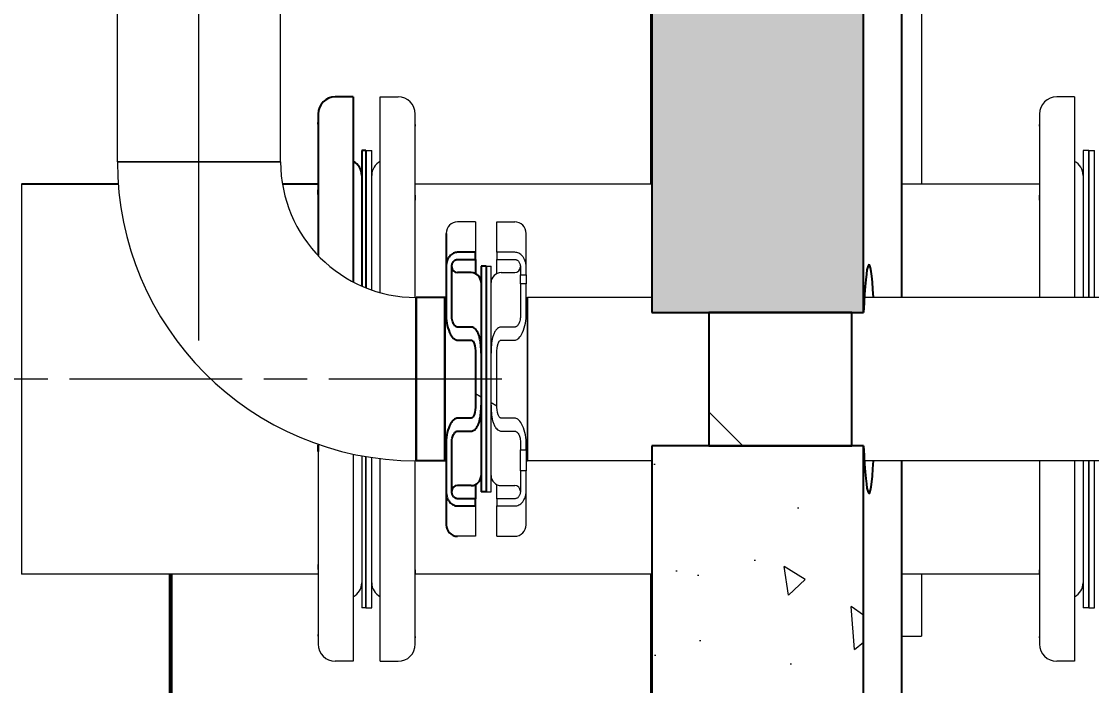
# Model space of a CAD drawing. Header units: millimetres. Extents: x -4172 to 126100, y -2 to 142133.
# Drawn here: x 18673 to 20175, y 14107 to 15036 of the extents above; entities that cross this region are included whole.
import ezdxf

# ---------------------------------------------------------------- set-up
doc = ezdxf.new("R2010")
doc.units = ezdxf.units.MM
doc.header["$LTSCALE"] = 100
doc.linetypes.add('CHAIN', pattern=[0.3543, 0.2362, -0.0295, 0.0591, -0.0295])
for name, color, linetype, lineweight in [('Centerline', 7, 'Continuous', 18), ('Dimension', 7, 'Continuous', 18), ('Hatch', 7, 'Continuous', 18), ('Visible', 7, 'Continuous', 25)]:
    doc.layers.add(name, color=color, linetype=linetype, lineweight=lineweight)
doc.layers.add('P_Biomass (BM)', color=150, linetype='Continuous', lineweight=18, true_color=0x007fff)
doc.styles.add('Title', font='arial.ttf')
doc.dimstyles.new('Default - Method 2b', dxfattribs={"dimscale": 100, "dimtxt": 3, "dimasz": 2.5, "dimexe": 3, "dimexo": 0.5, "dimgap": 0.7, "dimtad": 0, "dimtoh": 1, "dimdec": 1, "dimrnd": 1e-08, "dimtxsty": 'Title', "dimcen": 0.09, "dimdle": 10, "dimclrd": 256, "dimclre": 256, "dimclrt": 7, "dimadec": 0, "dimazin": 2, "dimtfac": 0.833333, "dimtdec": 1, "dimtmove": 0, "dimatfit": 3, "dimfxl": 1, "dimtolj": 1, "dimlwd": -1, "dimlwe": -1, "dimarcsym": 0})
pattern_1 = [(98.2788, (0, 0), (282.18, 265.716), [40.3746, -444.1203]), (43.2788, (0, 0), (-351.9426, 213.73), [32.2997, -355.2963]), (148.7302, (23.5, 22.14), (-69.7625, 479.446), [34.313, -377.444]), (94.463, (-80.36, 71.65), (448.857, 369.522), [60.562, -666.18]), (144.9144, (-42.96, 102.45), (-56.552, 724.539), [51.47, -566.167]), (39.463, (-80.36, 71.65), (-56.552, 724.539), [48.45, -532.944]), (69.2788, (-24.44, 93.92), (375.622, 95.597), [40.3746, -444.1203]), (14.2788, (-24.44, 93.9), (-204.1975, 357.5576), [32.2997, -355.2963]), (119.7302, (6.86, 101.9), (171.4244, 453.1545), [34.313, -377.444]), (85.7788, (0, 0), (-129.4015, 124.1486), [0, -350.9896, 0, -360.6795, 0, -356.6421]), (55.7788, (0, 0), (-64.2286, 247.0044), [0, -205.6412, 0, -342.9147, 0, -135.9277]), (15.7788, (-79.89, -89.6), (200.3102, 206.4112), [0, -134.582, 0, -419.8956, 0, -557.1692]), (5.7788, (-115.72, -129.78), (168.71, 270.19), [0, -174.9565, 0, -278.8537, 0, -395.6708])]
pattern_2 = [(150.0002, (0, 0), (-158.749, -274.9637), [])]

# ---------------------------------------------------------------- blocks, each defined once
blk = doc.blocks.new('*D96')
at = {"layer": 'Defpoints', "color": 0, "transparency": 16777216}
for p in [(9770, 24785.8), (18921.5, 24785.8), (18422.9, 14535.8)]:
    blk.add_point(p, dxfattribs=at)
at = {"layer": 'Dimension', "transparency": 16777216}
for p, q in [((18871.5, 24785.8), (9470, 24785.8)), ((9770, 24535.8), (9770, 20179.9)), ((9770, 14785.8), (9770, 19141.8)), ((18372.9, 14535.8), (9470, 14535.8))]:
    blk.add_line(p, q, dxfattribs=at)
for points in [[(9728.3, 24535.8), (9811.6, 24535.8), (9770, 24785.8)], [(9728.3, 14785.8), (9811.6, 14785.8), (9770, 14535.8)]]:
    blk.add_solid(points, dxfattribs=at)
at = {"layer": 'Dimension', "color": 7, "transparency": 16777216, "insert": (9923.1, 19211.8), "char_height": 300, "attachment_point": 7, "rotation": 90, "style": 'Title'}
blk.add_mtext('\\A1;5125', dxfattribs=at)

msp = doc.modelspace()

# ---------------------------------------------------------------- hatches: boundary and pattern name
at = {"layer": 'Hatch'}
h = msp.add_hatch(dxfattribs=at)
h.set_pattern_fill('AR-CONC', color=256, scale=53.832768, angle=48.2788, style=0)
h.set_pattern_definition(pattern_1)
h.paths.add_polyline_path([(19555.29, 14629.11), (19852.02, 14629.11), (19852.02, 17975.84), (19852.02, 18175.84), (19852.02, 23850.84), (19555.29, 23850.84)])
h = msp.add_hatch(dxfattribs=at)
h.set_pattern_fill('ANSI31', color=256, scale=2540, angle=105.00025, style=0)
h.set_pattern_definition(pattern_2)
edge = h.paths.add_edge_path()
edge.add_spline(control_points=[(19316.46, 14572.24), (19316.46, 14575.69), (19316.37, 14579.48), (19315.73, 14587.01), (19315.17, 14590.74), (19313.92, 14595.61), (19313.41, 14597.26), (19312.13, 14600.46), (19311.36, 14602), (19309.98, 14604.1), (19309.35, 14604.92), (19307.93, 14606.4), (19307.13, 14607.05), (19305.75, 14607.87), (19305.01, 14608.2), (19303.78, 14608.54), (19303.07, 14608.65), (19302.46, 14608.65)], knot_values=[1.7070926, 1.7070926, 1.7070926, 1.7070926, 2.2244686, 2.2244686, 2.7418447, 2.7418447, 2.9780871, 2.9780871, 3.2143294, 3.2143294, 3.355631, 3.355631, 3.4969325, 3.4969325, 3.5976216, 3.5976216, 3.6881143, 3.6881143, 3.6881143, 3.6881143], degree=3, periodic=0)
edge.add_line((19302.46, 14608.65), (19283.46, 14608.65))
edge.add_spline(control_points=[(19283.46, 14608.65), (19283.1, 14608.65), (19282.66, 14608.71), (19281.91, 14608.94), (19281.46, 14609.15), (19280.11, 14609.99), (19279.18, 14611.07), (19277.6, 14613.51), (19276.82, 14615.44), (19276.08, 14618.14), (19275.84, 14619.3), (19275.54, 14621.62), (19275.46, 14622.8), (19275.46, 14623.87)], knot_values=[-1.6902346, -1.6902346, -1.6902346, -1.6902346, -1.6352395, -1.6352395, -1.5729103, -1.5729103, -1.3957585, -1.3957585, -1.1358967, -1.1358967, -0.9752718, -0.9752718, -0.8146468, -0.8146468, -0.8146468, -0.8146468], degree=3, periodic=0)
edge.add_line((19275.46, 14623.87), (19275.46, 14693.05))
edge.add_spline(control_points=[(19275.46, 14693.05), (19275.46, 14693.7), (19275.51, 14694.41), (19275.73, 14695.81), (19275.9, 14696.5), (19276.29, 14697.66), (19276.53, 14698.24), (19277.11, 14699.35), (19277.45, 14699.87), (19278.15, 14700.76), (19278.57, 14701.21), (19279.49, 14701.99), (19280, 14702.33), (19280.93, 14702.8), (19281.43, 14702.99), (19282.45, 14703.24), (19282.98, 14703.3), (19283.46, 14703.3)], knot_values=[-0.6788733, -0.6788733, -0.6788733, -0.6788733, -0.5816022, -0.5816022, -0.4843311, -0.4843311, -0.3984745, -0.3984745, -0.312618, -0.312618, -0.2291275, -0.2291275, -0.145637, -0.145637, -0.0728185, -0.0728185, 0, 0, 0, 0], degree=3, periodic=0)
edge.add_line((19283.46, 14703.3), (19308.46, 14703.3))
edge.add_line((19308.46, 14703.3), (19308.46, 14713.32))
edge.add_line((19308.46, 14713.32), (19283.46, 14713.32))
edge.add_spline(control_points=[(19283.46, 14713.32), (19282.55, 14713.32), (19281.55, 14713.22), (19279.61, 14712.77), (19278.66, 14712.44), (19276.9, 14711.61), (19275.94, 14711.03), (19274.17, 14709.67), (19273.36, 14708.89), (19271.9, 14707.22), (19271.15, 14706.17), (19269.86, 14703.92), (19269.32, 14702.73), (19268.46, 14700.33), (19268.07, 14698.88), (19267.57, 14695.92), (19267.46, 14694.42), (19267.46, 14693.05)], knot_values=[0, 0, 0, 0, 0.1374146, 0.1374146, 0.2748291, 0.2748291, 0.428648, 0.428648, 0.5824669, 0.5824669, 0.7604223, 0.7604223, 0.9383777, 0.9383777, 1.1439763, 1.1439763, 1.349575, 1.349575, 1.349575, 1.349575], degree=3, periodic=0)
edge.add_line((19267.46, 14693.05), (19267.46, 14623.87))
edge.add_spline(control_points=[(19267.46, 14623.87), (19267.46, 14615.46), (19269.64, 14605.61), (19275.11, 14596.06), (19276.95, 14593.53), (19279.73, 14591.53), (19280.58, 14591.06), (19281.99, 14590.58), (19282.79, 14590.44), (19283.46, 14590.44)], knot_values=[1.5894752, 1.5894752, 1.5894752, 1.5894752, 2.8506152, 2.8506152, 3.2410358, 3.2410358, 3.3630572, 3.3630572, 3.4644546, 3.4644546, 3.4644546, 3.4644546], degree=3, periodic=0)
edge.add_line((19283.46, 14590.44), (19302.46, 14590.44))
edge.add_spline(control_points=[(19302.46, 14590.44), (19302.76, 14590.44), (19303.11, 14590.36), (19303.74, 14590.11), (19304.12, 14589.85), (19305.48, 14588.64), (19306.22, 14587.08), (19308.16, 14581.68), (19308.46, 14576.53), (19308.46, 14572.24)], knot_values=[-2.6755889, -2.6755889, -2.6755889, -2.6755889, -2.6307035, -2.6307035, -2.5738456, -2.5738456, -2.3577302, -2.3577302, -1.7134159, -1.7134159, -1.7134159, -1.7134159], degree=3, periodic=0)
edge.add_line((19308.46, 14572.24), (19308.46, 14499.44))
edge.add_spline(control_points=[(19308.46, 14499.44), (19308.46, 14495.14), (19308.16, 14490), (19306.22, 14484.6), (19305.48, 14483.04), (19304.12, 14481.82), (19303.74, 14481.57), (19303.11, 14481.31), (19302.76, 14481.24), (19302.46, 14481.24)], knot_values=[1.7134159, 1.7134159, 1.7134159, 1.7134159, 2.3577302, 2.3577302, 2.5738456, 2.5738456, 2.6307035, 2.6307035, 2.6755889, 2.6755889, 2.6755889, 2.6755889], degree=3, periodic=0)
edge.add_line((19302.46, 14481.24), (19283.46, 14481.24))
edge.add_spline(control_points=[(19283.46, 14481.24), (19282.79, 14481.24), (19281.99, 14481.1), (19280.58, 14480.61), (19279.73, 14480.14), (19276.95, 14478.14), (19275.11, 14475.62), (19269.64, 14466.07), (19267.46, 14456.22), (19267.46, 14447.81)], knot_values=[-3.4644546, -3.4644546, -3.4644546, -3.4644546, -3.3630572, -3.3630572, -3.2410358, -3.2410358, -2.8506152, -2.8506152, -1.5894752, -1.5894752, -1.5894752, -1.5894752], degree=3, periodic=0)
edge.add_line((19267.46, 14447.81), (19267.46, 14378.62))
edge.add_spline(control_points=[(19267.46, 14378.62), (19267.46, 14377.25), (19267.57, 14375.75), (19268.07, 14372.8), (19268.46, 14371.35), (19269.32, 14368.94), (19269.86, 14367.75), (19271.15, 14365.51), (19271.9, 14364.45), (19273.36, 14362.79), (19274.17, 14362.01), (19275.94, 14360.64), (19276.9, 14360.06), (19278.66, 14359.24), (19279.61, 14358.9), (19281.55, 14358.46), (19282.55, 14358.36), (19283.46, 14358.36)], knot_values=[-1.349575, -1.349575, -1.349575, -1.349575, -1.1439763, -1.1439763, -0.9383777, -0.9383777, -0.7604223, -0.7604223, -0.5824669, -0.5824669, -0.428648, -0.428648, -0.2748291, -0.2748291, -0.1374146, -0.1374146, 0, 0, 0, 0], degree=3, periodic=0)
edge.add_line((19283.46, 14358.36), (19308.46, 14358.36))
edge.add_line((19308.46, 14358.36), (19308.46, 14368.37))
edge.add_line((19308.46, 14368.37), (19283.46, 14368.37))
edge.add_spline(control_points=[(19283.46, 14368.37), (19282.98, 14368.37), (19282.45, 14368.43), (19281.43, 14368.69), (19280.93, 14368.88), (19280, 14369.35), (19279.49, 14369.68), (19278.57, 14370.47), (19278.15, 14370.91), (19277.45, 14371.8), (19277.11, 14372.33), (19276.53, 14373.43), (19276.29, 14374.02), (19275.9, 14375.17), (19275.73, 14375.86), (19275.51, 14377.27), (19275.46, 14377.98), (19275.46, 14378.62)], knot_values=[0, 0, 0, 0, 0.0728185, 0.0728185, 0.145637, 0.145637, 0.2291275, 0.2291275, 0.312618, 0.312618, 0.3984745, 0.3984745, 0.4843311, 0.4843311, 0.5816022, 0.5816022, 0.6788733, 0.6788733, 0.6788733, 0.6788733], degree=3, periodic=0)
edge.add_line((19275.46, 14378.62), (19275.46, 14447.81))
edge.add_spline(control_points=[(19275.46, 14447.81), (19275.46, 14448.88), (19275.54, 14450.05), (19275.84, 14452.38), (19276.08, 14453.53), (19276.82, 14456.23), (19277.6, 14458.16), (19279.18, 14460.61), (19280.11, 14461.68), (19281.46, 14462.53), (19281.91, 14462.74), (19282.66, 14462.96), (19283.1, 14463.03), (19283.46, 14463.03)], knot_values=[0.8146468, 0.8146468, 0.8146468, 0.8146468, 0.9752718, 0.9752718, 1.1358967, 1.1358967, 1.3957585, 1.3957585, 1.5729103, 1.5729103, 1.6352395, 1.6352395, 1.6902346, 1.6902346, 1.6902346, 1.6902346], degree=3, periodic=0)
edge.add_line((19283.46, 14463.03), (19302.46, 14463.03))
edge.add_spline(control_points=[(19302.46, 14463.03), (19303.07, 14463.03), (19303.78, 14463.13), (19305.01, 14463.48), (19305.75, 14463.8), (19307.13, 14464.63), (19307.93, 14465.28), (19309.35, 14466.75), (19309.98, 14467.57), (19311.36, 14469.68), (19312.13, 14471.22), (19313.41, 14474.41), (19313.92, 14476.07), (19315.17, 14480.93), (19315.73, 14484.67), (19316.37, 14492.2), (19316.46, 14495.99), (19316.46, 14499.44)], knot_values=[-3.6881143, -3.6881143, -3.6881143, -3.6881143, -3.5976216, -3.5976216, -3.4969325, -3.4969325, -3.355631, -3.355631, -3.2143294, -3.2143294, -2.9780871, -2.9780871, -2.7418447, -2.7418447, -2.2244686, -2.2244686, -1.7070926, -1.7070926, -1.7070926, -1.7070926], degree=3, periodic=0)
edge.add_line((19316.46, 14499.44), (19316.46, 14572.24))
h = msp.add_hatch(dxfattribs=at)
h.set_pattern_fill('ANSI31', color=256, scale=2540, angle=105.00025, style=0)
h.set_pattern_definition(pattern_2)
edge = h.paths.add_edge_path()
edge.add_line((19371.46, 14681.7), (19379.46, 14681.7))
edge.add_line((19379.46, 14681.7), (19379.46, 14693.05))
edge.add_spline(control_points=[(19379.46, 14693.05), (19379.46, 14694.42), (19379.35, 14695.92), (19378.86, 14698.88), (19378.47, 14700.33), (19377.6, 14702.73), (19377.07, 14703.92), (19375.78, 14706.17), (19375.02, 14707.22), (19373.57, 14708.89), (19372.76, 14709.67), (19370.99, 14711.03), (19370.03, 14711.61), (19368.27, 14712.44), (19367.32, 14712.77), (19365.38, 14713.22), (19364.38, 14713.32), (19363.46, 14713.32)], knot_values=[-1.349575, -1.349575, -1.349575, -1.349575, -1.1439763, -1.1439763, -0.9383777, -0.9383777, -0.7604223, -0.7604223, -0.5824669, -0.5824669, -0.428648, -0.428648, -0.2748291, -0.2748291, -0.1374146, -0.1374146, 0, 0, 0, 0], degree=3, periodic=0)
edge.add_line((19363.46, 14713.32), (19338.46, 14713.32))
edge.add_line((19338.46, 14713.32), (19338.46, 14703.3))
edge.add_line((19338.46, 14703.3), (19363.46, 14703.3))
edge.add_spline(control_points=[(19363.46, 14703.3), (19363.92, 14703.3), (19364.42, 14703.25), (19365.38, 14703.03), (19365.85, 14702.86), (19366.73, 14702.44), (19367.21, 14702.14), (19368.1, 14701.45), (19368.5, 14701.06), (19369.23, 14700.21), (19369.61, 14699.67), (19370.26, 14698.53), (19370.53, 14697.93), (19370.97, 14696.71), (19371.16, 14695.98), (19371.41, 14694.5), (19371.46, 14693.74), (19371.46, 14693.05)], knot_values=[0, 0, 0, 0, 0.068367, 0.068367, 0.136734, 0.136734, 0.2141464, 0.2141464, 0.2915587, 0.2915587, 0.3817456, 0.3817456, 0.4719325, 0.4719325, 0.5753725, 0.5753725, 0.6788126, 0.6788126, 0.6788126, 0.6788126], degree=3, periodic=0)
edge.add_line((19371.46, 14693.05), (19371.46, 14681.7))
h = msp.add_hatch(dxfattribs=at)
h.set_pattern_fill('ANSI31', color=256, scale=2540, angle=105.00025, style=0)
h.set_pattern_definition(pattern_2)
edge = h.paths.add_edge_path()
edge.add_spline(control_points=[(19330.46, 14499.44), (19330.46, 14495.99), (19330.56, 14492.2), (19331.2, 14484.67), (19331.75, 14480.93), (19333, 14476.07), (19333.51, 14474.41), (19334.79, 14471.22), (19335.57, 14469.68), (19336.95, 14467.57), (19337.58, 14466.75), (19339, 14465.28), (19339.79, 14464.63), (19341.18, 14463.8), (19341.92, 14463.48), (19343.14, 14463.13), (19343.86, 14463.03), (19344.46, 14463.03)], knot_values=[1.7070926, 1.7070926, 1.7070926, 1.7070926, 2.2244686, 2.2244686, 2.7418447, 2.7418447, 2.9780871, 2.9780871, 3.2143294, 3.2143294, 3.355631, 3.355631, 3.4969325, 3.4969325, 3.5976216, 3.5976216, 3.6881143, 3.6881143, 3.6881143, 3.6881143], degree=3, periodic=0)
edge.add_line((19344.46, 14463.03), (19363.46, 14463.03))
edge.add_spline(control_points=[(19363.46, 14463.03), (19363.83, 14463.03), (19364.27, 14462.96), (19365.02, 14462.74), (19365.47, 14462.53), (19366.82, 14461.68), (19367.75, 14460.61), (19369.33, 14458.16), (19370.1, 14456.23), (19370.85, 14453.53), (19371.08, 14452.38), (19371.39, 14450.05), (19371.46, 14448.88), (19371.46, 14447.81)], knot_values=[-1.6902346, -1.6902346, -1.6902346, -1.6902346, -1.6352395, -1.6352395, -1.5729103, -1.5729103, -1.3957585, -1.3957585, -1.1358967, -1.1358967, -0.9752718, -0.9752718, -0.8146468, -0.8146468, -0.8146468, -0.8146468], degree=3, periodic=0)
edge.add_line((19371.46, 14447.81), (19371.46, 14436.82))
edge.add_line((19371.46, 14436.82), (19379.46, 14436.82))
edge.add_line((19379.46, 14436.82), (19379.46, 14447.81))
edge.add_spline(control_points=[(19379.46, 14447.81), (19379.46, 14456.22), (19377.29, 14466.07), (19371.81, 14475.62), (19369.97, 14478.14), (19367.2, 14480.14), (19366.35, 14480.61), (19364.94, 14481.1), (19364.14, 14481.24), (19363.46, 14481.24)], knot_values=[1.5894752, 1.5894752, 1.5894752, 1.5894752, 2.8506152, 2.8506152, 3.2410358, 3.2410358, 3.3630572, 3.3630572, 3.4644546, 3.4644546, 3.4644546, 3.4644546], degree=3, periodic=0)
edge.add_line((19363.46, 14481.24), (19344.46, 14481.24))
edge.add_spline(control_points=[(19344.46, 14481.24), (19344.16, 14481.24), (19343.81, 14481.31), (19343.18, 14481.57), (19342.81, 14481.82), (19341.45, 14483.04), (19340.71, 14484.6), (19338.77, 14490), (19338.46, 14495.14), (19338.46, 14499.44)], knot_values=[-2.6755889, -2.6755889, -2.6755889, -2.6755889, -2.6307035, -2.6307035, -2.5738456, -2.5738456, -2.3577302, -2.3577302, -1.7134159, -1.7134159, -1.7134159, -1.7134159], degree=3, periodic=0)
edge.add_line((19338.46, 14499.44), (19338.46, 14572.24))
edge.add_spline(control_points=[(19338.46, 14572.24), (19338.46, 14576.53), (19338.77, 14581.68), (19340.71, 14587.08), (19341.45, 14588.64), (19342.81, 14589.85), (19343.18, 14590.11), (19343.81, 14590.36), (19344.16, 14590.44), (19344.46, 14590.44)], knot_values=[1.7134159, 1.7134159, 1.7134159, 1.7134159, 2.3577302, 2.3577302, 2.5738456, 2.5738456, 2.6307035, 2.6307035, 2.6755889, 2.6755889, 2.6755889, 2.6755889], degree=3, periodic=0)
edge.add_line((19344.46, 14590.44), (19363.46, 14590.44))
edge.add_spline(control_points=[(19363.46, 14590.44), (19364.14, 14590.44), (19364.94, 14590.58), (19366.35, 14591.06), (19367.2, 14591.53), (19369.97, 14593.53), (19371.81, 14596.06), (19377.29, 14605.61), (19379.46, 14615.46), (19379.46, 14623.87)], knot_values=[3.4581603, 3.4581603, 3.4581603, 3.4581603, 3.5595578, 3.5595578, 3.6815791, 3.6815791, 4.0719997, 4.0719997, 5.3331397, 5.3331397, 5.3331397, 5.3331397], degree=3, periodic=0)
edge.add_line((19379.46, 14623.87), (19379.46, 14669.1))
edge.add_line((19379.46, 14669.1), (19371.46, 14669.1))
edge.add_line((19371.46, 14669.1), (19371.46, 14623.87))
edge.add_spline(control_points=[(19371.46, 14623.87), (19371.46, 14622.8), (19371.39, 14621.62), (19371.08, 14619.3), (19370.85, 14618.14), (19370.1, 14615.44), (19369.33, 14613.51), (19367.75, 14611.07), (19366.82, 14609.99), (19365.47, 14609.15), (19365.02, 14608.94), (19364.27, 14608.71), (19363.83, 14608.65), (19363.46, 14608.65)], knot_values=[0.8146468, 0.8146468, 0.8146468, 0.8146468, 0.9752718, 0.9752718, 1.1358967, 1.1358967, 1.3957585, 1.3957585, 1.5729103, 1.5729103, 1.6352395, 1.6352395, 1.6902346, 1.6902346, 1.6902346, 1.6902346], degree=3, periodic=0)
edge.add_line((19363.46, 14608.65), (19344.46, 14608.65))
edge.add_spline(control_points=[(19344.46, 14608.65), (19343.86, 14608.65), (19343.14, 14608.54), (19341.92, 14608.2), (19341.18, 14607.87), (19339.79, 14607.05), (19339, 14606.4), (19337.58, 14604.92), (19336.95, 14604.1), (19335.57, 14602), (19334.79, 14600.46), (19333.51, 14597.26), (19333, 14595.61), (19331.75, 14590.74), (19331.2, 14587.01), (19330.56, 14579.48), (19330.46, 14575.69), (19330.46, 14572.24)], knot_values=[-3.6881143, -3.6881143, -3.6881143, -3.6881143, -3.5976216, -3.5976216, -3.4969325, -3.4969325, -3.355631, -3.355631, -3.2143294, -3.2143294, -2.9780871, -2.9780871, -2.7418447, -2.7418447, -2.2244686, -2.2244686, -1.7070926, -1.7070926, -1.7070926, -1.7070926], degree=3, periodic=0)
edge.add_line((19330.46, 14572.24), (19330.46, 14499.44))
h = msp.add_hatch(dxfattribs=at)
h.set_pattern_fill('ANSI31', color=256, scale=2540, angle=90.00021, style=0)
h.set_pattern_definition([(135.0002, (0, 0), (-224.5056, -224.5072), [])])
h.paths.add_polyline_path([(19835.29, 14442.56), (19835.29, 14629.11), (19635.29, 14629.11), (19635.29, 14442.56)])
h = msp.add_hatch(dxfattribs=at)
h.set_pattern_fill('AR-CONC', color=256, scale=53.832768, angle=48.2788, style=0)
h.set_pattern_definition(pattern_1)
h.paths.add_polyline_path([(19852.02, 14442.56), (19555.29, 14442.56), (19555.29, 13435.84), (19852.02, 13435.84)])
h = msp.add_hatch(dxfattribs=at)
h.set_pattern_fill('ANSI31', color=256, scale=2540, angle=105.00025, style=0)
h.set_pattern_definition(pattern_2)
edge = h.paths.add_edge_path()
edge.add_line((19379.46, 14407.51), (19371.46, 14407.51))
edge.add_line((19371.46, 14407.51), (19371.46, 14378.62))
edge.add_spline(control_points=[(19371.46, 14378.62), (19371.46, 14377.93), (19371.41, 14377.18), (19371.16, 14375.69), (19370.97, 14374.96), (19370.53, 14373.75), (19370.26, 14373.14), (19369.61, 14372), (19369.23, 14371.47), (19368.5, 14370.62), (19368.1, 14370.22), (19367.21, 14369.53), (19366.73, 14369.24), (19365.85, 14368.82), (19365.38, 14368.65), (19364.42, 14368.43), (19363.92, 14368.37), (19363.46, 14368.37)], knot_values=[-0.6788126, -0.6788126, -0.6788126, -0.6788126, -0.5753725, -0.5753725, -0.4719325, -0.4719325, -0.3817456, -0.3817456, -0.2915587, -0.2915587, -0.2141464, -0.2141464, -0.136734, -0.136734, -0.068367, -0.068367, 0, 0, 0, 0], degree=3, periodic=0)
edge.add_line((19363.46, 14368.37), (19338.46, 14368.37))
edge.add_line((19338.46, 14368.37), (19338.46, 14358.36))
edge.add_line((19338.46, 14358.36), (19363.46, 14358.36))
edge.add_spline(control_points=[(19363.46, 14358.36), (19364.38, 14358.36), (19365.38, 14358.46), (19367.32, 14358.9), (19368.27, 14359.24), (19370.03, 14360.06), (19370.99, 14360.64), (19372.76, 14362.01), (19373.57, 14362.79), (19375.02, 14364.45), (19375.78, 14365.51), (19377.07, 14367.75), (19377.6, 14368.94), (19378.47, 14371.35), (19378.86, 14372.8), (19379.35, 14375.75), (19379.46, 14377.25), (19379.46, 14378.62)], knot_values=[0, 0, 0, 0, 0.1374146, 0.1374146, 0.2748291, 0.2748291, 0.428648, 0.428648, 0.5824669, 0.5824669, 0.7604223, 0.7604223, 0.9383777, 0.9383777, 1.1439763, 1.1439763, 1.349575, 1.349575, 1.349575, 1.349575], degree=3, periodic=0)
edge.add_line((19379.46, 14378.62), (19379.46, 14407.51))

# ---------------------------------------------------------------- linework, layer by layer
at = {"layer": 'Centerline', "linetype": 'CHAIN', "ltscale": 23.990969}
msp.add_line((18921.46, 14589.84), (18921.46, 24785.84), dxfattribs=at)
at = {"layer": 'P_Biomass (BM)'}
for p, q in [((18807.16, 14839.84), (18807.16, 15735.84)), ((19035.76, 14839.84), (19035.76, 15735.84)), ((19932.91, 15731.54), (19932.91, 14808.84)), ((19175.29, 14656.89), (19175.29, 14930.84)), ((19175.29, 14930.84), (19200.29, 14930.84)), ((20147.29, 14930.84), (20122.29, 14930.84)), ((20147.29, 14930.84), (20147.29, 14650.14)), ((19224.29, 14892.38), (19224.29, 14906.84)), ((20098.29, 14906.84), (20098.29, 14892.38)), ((19224.29, 14892.38), (19224.29, 14889.63)), ((19224.29, 14793.32), (19224.29, 14889.63)), ((20098.29, 14889.63), (20098.29, 14892.38)), ((20098.29, 14889.63), (20098.29, 14793.32)), ((19155.29, 14663.59), (19155.29, 14855.84)), ((19155.29, 14855.84), (19163.29, 14855.84)), ((19163.29, 14660.61), (19163.29, 14855.84)), ((20159.29, 14855.84), (20159.29, 14650.14)), ((20167.29, 14855.84), (20159.29, 14855.84)), ((20167.29, 14855.84), (20167.29, 14650.14)), ((20167.29, 14650.14), (20167.29, 14855.84)), ((20167.29, 14855.84), (20175.29, 14855.84)), ((20175.29, 14650.14), (20175.29, 14855.84)), ((19035.76, 14839.84), (18807.16, 14839.84)), ((18807.16, 14839.84), (19035.76, 14839.84)), ((18672.93, 14808.84), (18672.93, 14262.84)), ((19555.29, 14808.84), (19224.29, 14808.84)), ((20098.29, 14808.84), (19905.29, 14808.84)), ((19224.29, 14793.32), (19224.29, 14786.4)), ((19224.29, 14650.14), (19224.29, 14786.4)), ((20098.29, 14786.4), (20098.29, 14793.32)), ((20098.29, 14786.4), (20098.29, 14650.14)), ((19308.46, 14755.84), (19283.46, 14755.84)), ((19308.46, 14755.84), (19308.46, 14713.32)), ((19338.46, 14713.32), (19338.46, 14755.84)), ((19338.46, 14755.84), (19363.46, 14755.84)), ((19379.46, 14693.05), (19379.46, 14739.84)), ((19363.46, 14713.32), (19338.46, 14713.32)), ((19338.46, 14713.32), (19338.46, 14703.3)), ((19323.46, 14377.84), (19323.46, 14693.84)), ((19323.46, 14693.84), (19330.46, 14693.84)), ((19330.46, 14572.24), (19330.46, 14693.84)), ((19338.46, 14703.3), (19363.46, 14703.3)), ((19338.46, 14683.49), (19338.46, 14703.3)), ((19344.46, 14684.84), (19363.46, 14684.84)), ((19371.46, 14693.05), (19371.46, 14681.7)), ((19371.46, 14681.7), (19379.46, 14681.7)), ((19371.46, 14669.1), (19371.46, 14681.7)), ((19379.46, 14681.7), (19379.46, 14693.05)), ((19379.46, 14681.7), (19379.46, 14669.1)), ((19379.46, 14669.1), (19371.46, 14669.1)), ((19371.46, 14669.1), (19371.46, 14623.87)), ((19379.46, 14623.87), (19379.46, 14669.1)), ((19379.46, 14650.14), (19381.46, 14650.14)), ((19381.46, 14421.54), (19381.46, 14650.14)), ((19381.46, 14650.14), (19381.46, 14421.54)), ((19555.29, 14650.14), (19381.46, 14650.14)), ((20181.46, 14650.14), (19853.05, 14650.14)), ((19363.46, 14608.65), (19344.46, 14608.65)), ((19344.46, 14590.44), (19363.46, 14590.44)), ((19330.46, 14377.84), (19330.46, 14572.24)), ((19338.46, 14499.44), (19338.46, 14572.24)), ((19363.46, 14481.24), (19344.46, 14481.24)), ((19344.46, 14463.03), (19363.46, 14463.03)), ((19371.46, 14447.81), (19371.46, 14436.82)), ((19379.46, 14436.82), (19379.46, 14447.81)), ((19088.29, 14434.37), (19088.29, 14276.23)), ((19137.29, 14430.94), (19137.29, 14140.84)), ((19149.29, 14428.53), (19149.29, 14215.84)), ((19155.29, 14215.84), (19155.29, 14427.47)), ((19155.29, 14427.47), (19155.29, 14215.84)), ((19163.29, 14215.84), (19163.29, 14426.18)), ((19175.29, 14140.84), (19175.29, 14424.56)), ((19371.46, 14436.82), (19379.46, 14436.82)), ((19371.46, 14407.51), (19371.46, 14436.82)), ((19379.46, 14436.82), (19379.46, 14407.51)), ((19224.29, 14268.74), (19224.29, 14421.54)), ((19379.46, 14421.54), (19381.46, 14421.54)), ((19555.29, 14421.54), (19381.46, 14421.54)), ((20181.46, 14421.54), (19853.05, 14421.54)), ((20098.29, 14421.54), (20098.29, 14268.74)), ((20147.29, 14421.54), (20147.29, 14140.84)), ((20159.29, 14421.54), (20159.29, 14215.84)), ((20167.29, 14421.54), (20167.29, 14215.84)), ((20167.29, 14215.84), (20167.29, 14421.54)), ((20175.29, 14215.84), (20175.29, 14421.54)), ((19379.46, 14407.51), (19371.46, 14407.51)), ((19371.46, 14407.51), (19371.46, 14378.62)), ((19379.46, 14378.62), (19379.46, 14407.51)), ((19323.46, 14377.84), (19330.46, 14377.84)), ((19338.46, 14368.37), (19338.46, 14388.19)), ((19344.46, 14386.84), (19363.46, 14386.84)), ((19379.46, 14331.84), (19379.46, 14378.62)), ((19363.46, 14368.37), (19338.46, 14368.37)), ((19338.46, 14368.37), (19338.46, 14358.36)), ((19308.46, 14358.36), (19308.46, 14315.84)), ((19338.46, 14358.36), (19363.46, 14358.36)), ((19338.46, 14315.84), (19338.46, 14358.36)), ((19308.46, 14315.84), (19283.46, 14315.84)), ((19338.46, 14315.84), (19363.46, 14315.84)), ((19088.29, 14269.54), (19088.29, 14276.23)), ((19088.29, 14262.84), (18672.93, 14262.84)), ((19088.29, 14269.54), (19088.29, 14178.49)), ((19224.29, 14268.74), (19224.29, 14262.24)), ((19555.29, 14262.84), (19224.29, 14262.84)), ((19224.29, 14175.78), (19224.29, 14262.24)), ((20098.29, 14262.84), (19905.29, 14262.84)), ((19932.91, 14262.84), (19932.91, 14175.84)), ((20098.29, 14262.24), (20098.29, 14268.74)), ((20098.29, 14262.24), (20098.29, 14175.78)), ((19155.29, 14215.84), (19149.29, 14215.84)), ((19155.29, 14215.84), (19163.29, 14215.84)), ((20167.29, 14215.84), (20159.29, 14215.84)), ((20167.29, 14215.84), (20175.29, 14215.84)), ((19088.29, 14176.06), (19088.29, 14178.49)), ((19088.29, 14176.06), (19088.29, 14164.84)), ((19224.29, 14175.78), (19224.29, 14173.61)), ((19224.29, 14164.84), (19224.29, 14173.61)), ((19905.29, 14175.84), (19932.91, 14175.84)), ((20098.29, 14173.61), (20098.29, 14175.78)), ((20098.29, 14173.61), (20098.29, 14164.84)), ((19137.29, 14140.84), (19112.29, 14140.84)), ((19175.29, 14140.84), (19200.29, 14140.84)), ((20147.29, 14140.84), (20122.29, 14140.84))]:
    msp.add_line(p, q, dxfattribs=at)
at = {"layer": 'P_Biomass (BM)', "linetype": 'CHAIN', "ltscale": 10.249335}
msp.add_line((19345.29, 14535.84), (18422.93, 14535.84), dxfattribs=at)
at = {"layer": 'P_Biomass (BM)'}
for centre, radius, start, end in [((19200.29, 14906.84), 24, 0, 90), ((20122.29, 14906.84), 24, 90, 180), ((19225.46, 14839.84), 418.3, 180, 270), ((19225.46, 14839.84), 189.7, 180, 270), ((19185.29, 14820.84), 22, 117.03569, 180), ((20137.29, 14820.84), 22, 0, 62.96431), ((19283.46, 14739.84), 16, 90, 180), ((19363.46, 14739.84), 16, 0, 90), ((19344.46, 14670.84), 14, 90, 180), ((19363.46, 14692.84), 8, 270, 0), ((19344.46, 14400.84), 14, 180, 270), ((19363.46, 14378.84), 8, 0, 90), ((19363.46, 14331.84), 16, 270, 0), ((19127.29, 14250.84), 22, 297.03569, 0), ((19185.29, 14250.84), 22, 180, 242.96431), ((20137.29, 14250.84), 22, 297.03569, 0), ((19112.29, 14164.84), 24, 180, 270), ((19200.29, 14164.84), 24, 270, 0), ((20122.29, 14164.84), 24, 180, 270)]:
    msp.add_arc(centre, radius, start, end, dxfattribs=at)
for points, knots in [([(19224.29, 14889.63), (19224.29, 14889.79), (19224.29, 14889.95), (19224.29, 14891.01), (19224.29, 14891.67), (19224.29, 14892.21), (19224.29, 14892.32), (19224.29, 14892.38)], [-2.17747426, -2.17747426, -2.17747426, -2.17747426, -2.12868784, -2.12868784, -1.82469566, -1.82469566, -1.69810299, -1.69810299, -1.69810299, -1.69810299]), ([(20098.29, 14892.38), (20098.29, 14892.35), (20098.29, 14892.32), (20098.3, 14892.05), (20098.3, 14891.53), (20098.3, 14890.42), (20098.29, 14890.05), (20098.29, 14889.63)], [-2.17747426, -2.17747426, -2.17747426, -2.17747426, -2.12868784, -2.12868784, -1.82469566, -1.82469566, -1.69810299, -1.69810299, -1.69810299, -1.69810299]), ([(19224.29, 14786.4), (19224.29, 14786.98), (19224.29, 14787.55), (19224.29, 14789.52), (19224.29, 14790.82), (19224.29, 14792.44), (19224.29, 14792.9), (19224.29, 14793.32)], [-2.17736247, -2.17736247, -2.17736247, -2.17736247, -2.07623279, -2.07623279, -1.81189965, -1.81189965, -1.69812221, -1.69812221, -1.69812221, -1.69812221]), ([(20098.29, 14793.32), (20098.29, 14792.94), (20098.3, 14792.54), (20098.3, 14790.99), (20098.3, 14789.71), (20098.3, 14787.69), (20098.29, 14787.05), (20098.29, 14786.4)], [-2.17736247, -2.17736247, -2.17736247, -2.17736247, -2.07623279, -2.07623279, -1.81189965, -1.81189965, -1.69812221, -1.69812221, -1.69812221, -1.69812221]), ([(19379.46, 14693.05), (19379.46, 14694.42), (19379.35, 14695.92), (19378.86, 14698.88), (19378.47, 14700.33), (19377.6, 14702.73), (19377.07, 14703.92), (19375.78, 14706.17), (19375.02, 14707.22), (19373.57, 14708.89), (19372.76, 14709.67), (19370.99, 14711.03), (19370.03, 14711.61), (19368.27, 14712.44), (19367.32, 14712.77), (19365.38, 14713.22), (19364.38, 14713.32), (19363.46, 14713.32)], [-1.349575, -1.349575, -1.349575, -1.349575, -1.1439763, -1.1439763, -0.9383777, -0.9383777, -0.7604223, -0.7604223, -0.5824669, -0.5824669, -0.428648, -0.428648, -0.2748291, -0.2748291, -0.1374146, -0.1374146, 0, 0, 0, 0]), ([(19363.46, 14703.3), (19363.92, 14703.3), (19364.42, 14703.25), (19365.38, 14703.03), (19365.85, 14702.86), (19366.73, 14702.44), (19367.21, 14702.14), (19368.1, 14701.45), (19368.5, 14701.06), (19369.23, 14700.21), (19369.61, 14699.67), (19370.26, 14698.53), (19370.53, 14697.93), (19370.97, 14696.71), (19371.16, 14695.98), (19371.41, 14694.5), (19371.46, 14693.74), (19371.46, 14693.05)], [0, 0, 0, 0, 0.06836702, 0.06836702, 0.13673403, 0.13673403, 0.21414637, 0.21414637, 0.29155872, 0.29155872, 0.38174559, 0.38174559, 0.47193247, 0.47193247, 0.57537251, 0.57537251, 0.67881256, 0.67881256, 0.67881256, 0.67881256]), ([(19363.46, 14590.44), (19364.14, 14590.44), (19364.94, 14590.58), (19366.35, 14591.06), (19367.2, 14591.53), (19369.97, 14593.53), (19371.81, 14596.06), (19377.29, 14605.61), (19379.46, 14615.46), (19379.46, 14623.87)], [3.4581603, 3.4581603, 3.4581603, 3.4581603, 3.5595578, 3.5595578, 3.6815791, 3.6815791, 4.0719997, 4.0719997, 5.3331397, 5.3331397, 5.3331397, 5.3331397]), ([(19371.46, 14623.87), (19371.46, 14622.8), (19371.39, 14621.62), (19371.08, 14619.3), (19370.85, 14618.14), (19370.1, 14615.44), (19369.33, 14613.51), (19367.75, 14611.07), (19366.82, 14609.99), (19365.47, 14609.15), (19365.02, 14608.94), (19364.27, 14608.71), (19363.83, 14608.65), (19363.46, 14608.65)], [0.8146468, 0.8146468, 0.8146468, 0.8146468, 0.97527176, 0.97527176, 1.13589672, 1.13589672, 1.39575846, 1.39575846, 1.57291026, 1.57291026, 1.63523945, 1.63523945, 1.69023463, 1.69023463, 1.69023463, 1.69023463]), ([(19344.46, 14608.65), (19343.86, 14608.65), (19343.14, 14608.54), (19341.92, 14608.2), (19341.18, 14607.87), (19339.79, 14607.05), (19339, 14606.4), (19337.58, 14604.92), (19336.95, 14604.1), (19335.57, 14602), (19334.79, 14600.46), (19333.51, 14597.26), (19333, 14595.61), (19331.75, 14590.74), (19331.2, 14587.01), (19330.56, 14579.48), (19330.46, 14575.69), (19330.46, 14572.24)], [-3.6881143, -3.6881143, -3.6881143, -3.6881143, -3.5976216, -3.5976216, -3.4969325, -3.4969325, -3.355631, -3.355631, -3.2143294, -3.2143294, -2.9780871, -2.9780871, -2.7418447, -2.7418447, -2.2244686, -2.2244686, -1.7070926, -1.7070926, -1.7070926, -1.7070926]), ([(19338.46, 14572.24), (19338.46, 14576.53), (19338.77, 14581.68), (19340.71, 14587.08), (19341.45, 14588.64), (19342.81, 14589.85), (19343.18, 14590.11), (19343.81, 14590.36), (19344.16, 14590.44), (19344.46, 14590.44)], [1.71341588, 1.71341588, 1.71341588, 1.71341588, 2.35773023, 2.35773023, 2.57384563, 2.57384563, 2.63070355, 2.63070355, 2.67558886, 2.67558886, 2.67558886, 2.67558886]), ([(19330.46, 14499.44), (19330.46, 14495.99), (19330.56, 14492.2), (19331.2, 14484.67), (19331.75, 14480.93), (19333, 14476.07), (19333.51, 14474.41), (19334.79, 14471.22), (19335.57, 14469.68), (19336.95, 14467.57), (19337.58, 14466.75), (19339, 14465.28), (19339.79, 14464.63), (19341.18, 14463.8), (19341.92, 14463.48), (19343.14, 14463.13), (19343.86, 14463.03), (19344.46, 14463.03)], [1.7070926, 1.7070926, 1.7070926, 1.7070926, 2.2244686, 2.2244686, 2.7418447, 2.7418447, 2.9780871, 2.9780871, 3.2143294, 3.2143294, 3.355631, 3.355631, 3.4969325, 3.4969325, 3.5976216, 3.5976216, 3.6881143, 3.6881143, 3.6881143, 3.6881143]), ([(19344.46, 14481.24), (19344.16, 14481.24), (19343.81, 14481.31), (19343.18, 14481.57), (19342.81, 14481.82), (19341.45, 14483.04), (19340.71, 14484.6), (19338.77, 14490), (19338.46, 14495.14), (19338.46, 14499.44)], [-2.67558886, -2.67558886, -2.67558886, -2.67558886, -2.63070355, -2.63070355, -2.57384563, -2.57384563, -2.35773023, -2.35773023, -1.71341588, -1.71341588, -1.71341588, -1.71341588]), ([(19379.46, 14447.81), (19379.46, 14456.22), (19377.29, 14466.07), (19371.81, 14475.62), (19369.97, 14478.14), (19367.2, 14480.14), (19366.35, 14480.61), (19364.94, 14481.1), (19364.14, 14481.24), (19363.46, 14481.24)], [1.5894752, 1.5894752, 1.5894752, 1.5894752, 2.8506152, 2.8506152, 3.2410358, 3.2410358, 3.3630572, 3.3630572, 3.4644546, 3.4644546, 3.4644546, 3.4644546]), ([(19363.46, 14463.03), (19363.83, 14463.03), (19364.27, 14462.96), (19365.02, 14462.74), (19365.47, 14462.53), (19366.82, 14461.68), (19367.75, 14460.61), (19369.33, 14458.16), (19370.1, 14456.23), (19370.85, 14453.53), (19371.08, 14452.38), (19371.39, 14450.05), (19371.46, 14448.88), (19371.46, 14447.81)], [-1.69023463, -1.69023463, -1.69023463, -1.69023463, -1.63523945, -1.63523945, -1.57291026, -1.57291026, -1.39575846, -1.39575846, -1.13589672, -1.13589672, -0.97527176, -0.97527176, -0.8146468, -0.8146468, -0.8146468, -0.8146468]), ([(19371.46, 14378.62), (19371.46, 14377.93), (19371.41, 14377.18), (19371.16, 14375.69), (19370.97, 14374.96), (19370.53, 14373.75), (19370.26, 14373.14), (19369.61, 14372), (19369.23, 14371.47), (19368.5, 14370.62), (19368.1, 14370.22), (19367.21, 14369.53), (19366.73, 14369.24), (19365.85, 14368.82), (19365.38, 14368.65), (19364.42, 14368.43), (19363.92, 14368.37), (19363.46, 14368.37)], [-0.67881256, -0.67881256, -0.67881256, -0.67881256, -0.57537251, -0.57537251, -0.47193247, -0.47193247, -0.38174559, -0.38174559, -0.29155872, -0.29155872, -0.21414637, -0.21414637, -0.13673403, -0.13673403, -0.06836702, -0.06836702, 0, 0, 0, 0]), ([(19363.46, 14358.36), (19364.38, 14358.36), (19365.38, 14358.46), (19367.32, 14358.9), (19368.27, 14359.24), (19370.03, 14360.06), (19370.99, 14360.64), (19372.76, 14362.01), (19373.57, 14362.79), (19375.02, 14364.45), (19375.78, 14365.51), (19377.07, 14367.75), (19377.6, 14368.94), (19378.47, 14371.35), (19378.86, 14372.8), (19379.35, 14375.75), (19379.46, 14377.25), (19379.46, 14378.62)], [0, 0, 0, 0, 0.1374146, 0.1374146, 0.2748291, 0.2748291, 0.428648, 0.428648, 0.5824669, 0.5824669, 0.7604223, 0.7604223, 0.9383777, 0.9383777, 1.1439763, 1.1439763, 1.349575, 1.349575, 1.349575, 1.349575]), ([(19088.29, 14276.23), (19088.29, 14275.66), (19088.3, 14275.11), (19088.3, 14273.19), (19088.3, 14271.93), (19088.3, 14270.37), (19088.29, 14269.94), (19088.29, 14269.54)], [-2.17736247, -2.17736247, -2.17736247, -2.17736247, -2.07623279, -2.07623279, -1.81189965, -1.81189965, -1.69812221, -1.69812221, -1.69812221, -1.69812221]), ([(19224.29, 14262.24), (19224.29, 14262.58), (19224.29, 14262.94), (19224.29, 14264.37), (19224.29, 14265.57), (19224.29, 14267.5), (19224.29, 14268.11), (19224.29, 14268.74)], [-2.17736247, -2.17736247, -2.17736247, -2.17736247, -2.07623279, -2.07623279, -1.81189965, -1.81189965, -1.69812221, -1.69812221, -1.69812221, -1.69812221]), ([(20098.29, 14268.74), (20098.29, 14268.18), (20098.3, 14267.64), (20098.3, 14265.76), (20098.3, 14264.54), (20098.3, 14263.04), (20098.29, 14262.62), (20098.29, 14262.24)], [-2.17736247, -2.17736247, -2.17736247, -2.17736247, -2.07623279, -2.07623279, -1.81189965, -1.81189965, -1.69812221, -1.69812221, -1.69812221, -1.69812221]), ([(19088.29, 14178.49), (19088.29, 14178.37), (19088.29, 14178.26), (19088.3, 14176.94), (19088.3, 14176.24), (19088.29, 14176.07), (19088.29, 14176.06), (19088.29, 14176.06)], [-3.20779585, -3.20779585, -3.20779585, -3.20779585, -3.1624121, -3.1624121, -2.67415227, -2.67415227, -2.6485085, -2.6485085, -2.6485085, -2.6485085]), ([(19224.29, 14173.61), (19224.29, 14173.61), (19224.29, 14173.62), (19224.29, 14173.75), (19224.29, 14174.14), (19224.29, 14175.09), (19224.29, 14175.41), (19224.29, 14175.78)], [-2.17747426, -2.17747426, -2.17747426, -2.17747426, -2.12868784, -2.12868784, -1.82469566, -1.82469566, -1.69810299, -1.69810299, -1.69810299, -1.69810299]), ([(20098.29, 14175.78), (20098.29, 14175.64), (20098.29, 14175.5), (20098.3, 14174.57), (20098.3, 14174.03), (20098.3, 14173.67), (20098.29, 14173.62), (20098.29, 14173.61)], [-2.17747426, -2.17747426, -2.17747426, -2.17747426, -2.12868784, -2.12868784, -1.82469566, -1.82469566, -1.69810299, -1.69810299, -1.69810299, -1.69810299])]:
    msp.add_open_spline(points, degree=3, knots=knots, dxfattribs=at)
at = {"layer": 'Visible'}
for p, q in [((19555.29, 23850.84), (19555.29, 14629.11)), ((19852.02, 14629.11), (19852.02, 23850.84)), ((19905.29, 14650.14), (19905.29, 15731.54)), ((19554.33, 14808.84), (19554.33, 15639.84)), ((19137.29, 14930.84), (19112.29, 14930.84)), ((19137.29, 14930.84), (19137.29, 14671.87)), ((19088.29, 14906.84), (19088.29, 14895.17)), ((19088.29, 14892.69), (19088.29, 14895.17)), ((19088.29, 14892.69), (19088.29, 14800.88)), ((19149.29, 14855.84), (19149.29, 14666.1)), ((19155.29, 14855.84), (19149.29, 14855.84)), ((19155.29, 14855.84), (19155.29, 14663.59)), ((18808.31, 14808.84), (18672.93, 14808.84)), ((19088.29, 14808.84), (19038.31, 14808.84)), ((19088.29, 14794.15), (19088.29, 14800.88)), ((19088.29, 14794.15), (19088.29, 14708.8)), ((19267.46, 14739.84), (19267.46, 14693.05)), ((19308.46, 14713.32), (19283.46, 14713.32)), ((19308.46, 14703.3), (19308.46, 14713.32)), ((19283.46, 14703.3), (19308.46, 14703.3)), ((19308.46, 14703.3), (19308.46, 14683.49)), ((19316.46, 14693.84), (19316.46, 14377.84)), ((19323.46, 14693.84), (19316.46, 14693.84)), ((19323.46, 14693.84), (19323.46, 14377.84)), ((19267.46, 14693.05), (19267.46, 14623.87)), ((19275.46, 14623.87), (19275.46, 14693.05)), ((19302.46, 14684.84), (19283.46, 14684.84)), ((19225.46, 14650.14), (19225.46, 14421.54)), ((19265.46, 14650.14), (19225.46, 14650.14)), ((19225.46, 14421.54), (19225.46, 14650.14)), ((19265.46, 14421.54), (19265.46, 14650.14)), ((19265.46, 14650.14), (19265.46, 14421.54)), ((19267.46, 14650.14), (19265.46, 14650.14)), ((19555.29, 14629.11), (19852.02, 14629.11)), ((19835.29, 14629.11), (19635.29, 14629.11)), ((19635.29, 14629.11), (19635.29, 14442.56)), ((19835.29, 14442.56), (19835.29, 14629.11)), ((19302.46, 14608.65), (19283.46, 14608.65)), ((19283.46, 14590.44), (19302.46, 14590.44)), ((19308.46, 14572.24), (19308.46, 14499.44)), ((19302.46, 14481.24), (19283.46, 14481.24)), ((19283.46, 14463.03), (19302.46, 14463.03)), ((19088.29, 14444.67), (19088.29, 14443.53)), ((19088.29, 14434.37), (19088.29, 14443.53)), ((19267.46, 14447.81), (19267.46, 14378.62)), ((19275.46, 14378.62), (19275.46, 14447.81)), ((19852.02, 14442.56), (19555.29, 14442.56)), ((19555.29, 14442.56), (19555.29, 13435.84)), ((19635.29, 14442.56), (19835.29, 14442.56)), ((19852.02, 13435.84), (19852.02, 14442.56)), ((19265.46, 14421.54), (19225.46, 14421.54)), ((19267.46, 14421.54), (19265.46, 14421.54)), ((19905.29, 13775.84), (19905.29, 14421.54)), ((19267.46, 14378.62), (19267.46, 14331.84)), ((19302.46, 14386.84), (19283.46, 14386.84)), ((19308.46, 14388.19), (19308.46, 14368.37)), ((19323.46, 14377.84), (19316.46, 14377.84)), ((19308.46, 14368.37), (19283.46, 14368.37)), ((19308.46, 14358.36), (19308.46, 14368.37)), ((19283.46, 14358.36), (19308.46, 14358.36)), ((18880.43, 13775.84), (18880.43, 14262.84)), ((18883.3, 13775.84), (18883.3, 14262.84)), ((19554.33, 13775.84), (19554.33, 14262.84))]:
    msp.add_line(p, q, dxfattribs=at)
for centre, radius, start, end in [((19112.29, 14906.84), 24, 90, 180), ((19127.29, 14820.84), 22, 0, 62.96431), ((19283.46, 14692.84), 8, 180, 270), ((19302.46, 14670.84), 14, 0, 90), ((19302.46, 14400.84), 14, 270, 0), ((19283.46, 14378.84), 8, 90, 180), ((19283.46, 14331.84), 16, 180, 270)]:
    msp.add_arc(centre, radius, start, end, dxfattribs=at)
for start_param, end_param in [(5.5081195, 7.2316131), (2.1931648, 3.9166584)]:
    msp.add_ellipse((19859.46, 14535.84), major_axis=(0, 160), ratio=0.0572885, start_param=start_param, end_param=end_param, dxfattribs=at)
for points, knots in [([(19088.29, 14895.17), (19088.29, 14895.16), (19088.29, 14895.14), (19088.3, 14894.93), (19088.3, 14894.47), (19088.3, 14893.44), (19088.29, 14893.09), (19088.29, 14892.69)], [-2.17747426, -2.17747426, -2.17747426, -2.17747426, -2.12868784, -2.12868784, -1.82469566, -1.82469566, -1.69810299, -1.69810299, -1.69810299, -1.69810299]), ([(19088.29, 14800.88), (19088.29, 14800.52), (19088.3, 14800.13), (19088.3, 14798.64), (19088.3, 14797.39), (19088.3, 14795.41), (19088.29, 14794.79), (19088.29, 14794.15)], [-2.17736247, -2.17736247, -2.17736247, -2.17736247, -2.07623279, -2.07623279, -1.81189965, -1.81189965, -1.69812221, -1.69812221, -1.69812221, -1.69812221]), ([(19283.46, 14713.32), (19282.55, 14713.32), (19281.55, 14713.22), (19279.61, 14712.77), (19278.66, 14712.44), (19276.9, 14711.61), (19275.94, 14711.03), (19274.17, 14709.67), (19273.36, 14708.89), (19271.9, 14707.22), (19271.15, 14706.17), (19269.86, 14703.92), (19269.32, 14702.73), (19268.46, 14700.33), (19268.07, 14698.88), (19267.57, 14695.92), (19267.46, 14694.42), (19267.46, 14693.05)], [0, 0, 0, 0, 0.1374146, 0.1374146, 0.2748291, 0.2748291, 0.428648, 0.428648, 0.5824669, 0.5824669, 0.7604223, 0.7604223, 0.9383777, 0.9383777, 1.1439763, 1.1439763, 1.349575, 1.349575, 1.349575, 1.349575]), ([(19275.46, 14693.05), (19275.46, 14693.7), (19275.51, 14694.41), (19275.73, 14695.81), (19275.9, 14696.5), (19276.29, 14697.66), (19276.53, 14698.24), (19277.11, 14699.35), (19277.45, 14699.87), (19278.15, 14700.76), (19278.57, 14701.21), (19279.49, 14701.99), (19280, 14702.33), (19280.93, 14702.8), (19281.43, 14702.99), (19282.45, 14703.24), (19282.98, 14703.3), (19283.46, 14703.3)], [-0.67887327, -0.67887327, -0.67887327, -0.67887327, -0.58160219, -0.58160219, -0.48433112, -0.48433112, -0.39847455, -0.39847455, -0.31261798, -0.31261798, -0.22912748, -0.22912748, -0.14563699, -0.14563699, -0.07281849, -0.07281849, 0, 0, 0, 0]), ([(19267.46, 14623.87), (19267.46, 14615.46), (19269.64, 14605.61), (19275.11, 14596.06), (19276.95, 14593.53), (19279.73, 14591.53), (19280.58, 14591.06), (19281.99, 14590.58), (19282.79, 14590.44), (19283.46, 14590.44)], [1.5894752, 1.5894752, 1.5894752, 1.5894752, 2.8506152, 2.8506152, 3.2410358, 3.2410358, 3.3630572, 3.3630572, 3.4644546, 3.4644546, 3.4644546, 3.4644546]), ([(19283.46, 14608.65), (19283.1, 14608.65), (19282.66, 14608.71), (19281.91, 14608.94), (19281.46, 14609.15), (19280.11, 14609.99), (19279.18, 14611.07), (19277.6, 14613.51), (19276.82, 14615.44), (19276.08, 14618.14), (19275.84, 14619.3), (19275.54, 14621.62), (19275.46, 14622.8), (19275.46, 14623.87)], [-1.69023463, -1.69023463, -1.69023463, -1.69023463, -1.63523945, -1.63523945, -1.57291026, -1.57291026, -1.39575846, -1.39575846, -1.13589672, -1.13589672, -0.97527176, -0.97527176, -0.8146468, -0.8146468, -0.8146468, -0.8146468]), ([(19316.46, 14572.24), (19316.46, 14575.69), (19316.37, 14579.48), (19315.73, 14587.01), (19315.17, 14590.74), (19313.92, 14595.61), (19313.41, 14597.26), (19312.13, 14600.46), (19311.36, 14602), (19309.98, 14604.1), (19309.35, 14604.92), (19307.93, 14606.4), (19307.13, 14607.05), (19305.75, 14607.87), (19305.01, 14608.2), (19303.78, 14608.54), (19303.07, 14608.65), (19302.46, 14608.65)], [1.7070926, 1.7070926, 1.7070926, 1.7070926, 2.2244686, 2.2244686, 2.7418447, 2.7418447, 2.9780871, 2.9780871, 3.2143294, 3.2143294, 3.355631, 3.355631, 3.4969325, 3.4969325, 3.5976216, 3.5976216, 3.6881143, 3.6881143, 3.6881143, 3.6881143]), ([(19302.46, 14590.44), (19302.76, 14590.44), (19303.11, 14590.36), (19303.74, 14590.11), (19304.12, 14589.85), (19305.48, 14588.64), (19306.22, 14587.08), (19308.16, 14581.68), (19308.46, 14576.53), (19308.46, 14572.24)], [-2.67558886, -2.67558886, -2.67558886, -2.67558886, -2.63070355, -2.63070355, -2.57384563, -2.57384563, -2.35773023, -2.35773023, -1.71341588, -1.71341588, -1.71341588, -1.71341588]), ([(19308.46, 14499.44), (19308.46, 14495.14), (19308.16, 14490), (19306.22, 14484.6), (19305.48, 14483.04), (19304.12, 14481.82), (19303.74, 14481.57), (19303.11, 14481.31), (19302.76, 14481.24), (19302.46, 14481.24)], [1.71341588, 1.71341588, 1.71341588, 1.71341588, 2.35773023, 2.35773023, 2.57384563, 2.57384563, 2.63070355, 2.63070355, 2.67558886, 2.67558886, 2.67558886, 2.67558886]), ([(19302.46, 14463.03), (19303.07, 14463.03), (19303.78, 14463.13), (19305.01, 14463.48), (19305.75, 14463.8), (19307.13, 14464.63), (19307.93, 14465.28), (19309.35, 14466.75), (19309.98, 14467.57), (19311.36, 14469.68), (19312.13, 14471.22), (19313.41, 14474.41), (19313.92, 14476.07), (19315.17, 14480.93), (19315.73, 14484.67), (19316.37, 14492.2), (19316.46, 14495.99), (19316.46, 14499.44)], [-3.6881143, -3.6881143, -3.6881143, -3.6881143, -3.5976216, -3.5976216, -3.4969325, -3.4969325, -3.355631, -3.355631, -3.2143294, -3.2143294, -2.9780871, -2.9780871, -2.7418447, -2.7418447, -2.2244686, -2.2244686, -1.7070926, -1.7070926, -1.7070926, -1.7070926]), ([(19283.46, 14481.24), (19282.79, 14481.24), (19281.99, 14481.1), (19280.58, 14480.61), (19279.73, 14480.14), (19276.95, 14478.14), (19275.11, 14475.62), (19269.64, 14466.07), (19267.46, 14456.22), (19267.46, 14447.81)], [-3.4644546, -3.4644546, -3.4644546, -3.4644546, -3.3630572, -3.3630572, -3.2410358, -3.2410358, -2.8506152, -2.8506152, -1.5894752, -1.5894752, -1.5894752, -1.5894752]), ([(19275.46, 14447.81), (19275.46, 14448.88), (19275.54, 14450.05), (19275.84, 14452.38), (19276.08, 14453.53), (19276.82, 14456.23), (19277.6, 14458.16), (19279.18, 14460.61), (19280.11, 14461.68), (19281.46, 14462.53), (19281.91, 14462.74), (19282.66, 14462.96), (19283.1, 14463.03), (19283.46, 14463.03)], [0.8146468, 0.8146468, 0.8146468, 0.8146468, 0.97527176, 0.97527176, 1.13589672, 1.13589672, 1.39575846, 1.39575846, 1.57291026, 1.57291026, 1.63523945, 1.63523945, 1.69023463, 1.69023463, 1.69023463, 1.69023463]), ([(19088.29, 14443.53), (19088.29, 14443.21), (19088.29, 14442.88), (19088.3, 14440.54), (19088.3, 14438.56), (19088.3, 14435.88), (19088.29, 14435.11), (19088.29, 14434.37)], [-2.17747426, -2.17747426, -2.17747426, -2.17747426, -2.12868784, -2.12868784, -1.82469566, -1.82469566, -1.69810299, -1.69810299, -1.69810299, -1.69810299]), ([(19267.46, 14378.62), (19267.46, 14377.25), (19267.57, 14375.75), (19268.07, 14372.8), (19268.46, 14371.35), (19269.32, 14368.94), (19269.86, 14367.75), (19271.15, 14365.51), (19271.9, 14364.45), (19273.36, 14362.79), (19274.17, 14362.01), (19275.94, 14360.64), (19276.9, 14360.06), (19278.66, 14359.24), (19279.61, 14358.9), (19281.55, 14358.46), (19282.55, 14358.36), (19283.46, 14358.36)], [-1.349575, -1.349575, -1.349575, -1.349575, -1.1439763, -1.1439763, -0.9383777, -0.9383777, -0.7604223, -0.7604223, -0.5824669, -0.5824669, -0.428648, -0.428648, -0.2748291, -0.2748291, -0.1374146, -0.1374146, 0, 0, 0, 0]), ([(19283.46, 14368.37), (19282.98, 14368.37), (19282.45, 14368.43), (19281.43, 14368.69), (19280.93, 14368.88), (19280, 14369.35), (19279.49, 14369.68), (19278.57, 14370.47), (19278.15, 14370.91), (19277.45, 14371.8), (19277.11, 14372.33), (19276.53, 14373.43), (19276.29, 14374.02), (19275.9, 14375.17), (19275.73, 14375.86), (19275.51, 14377.27), (19275.46, 14377.98), (19275.46, 14378.62)], [0, 0, 0, 0, 0.07281849, 0.07281849, 0.14563699, 0.14563699, 0.22912748, 0.22912748, 0.31261798, 0.31261798, 0.39847455, 0.39847455, 0.48433112, 0.48433112, 0.58160219, 0.58160219, 0.67887327, 0.67887327, 0.67887327, 0.67887327])]:
    msp.add_open_spline(points, degree=3, knots=knots, dxfattribs=at)

# ---------------------------------------------------------------- dimensions: what is measured, and where the dimension line sits
at = {"layer": 'Dimension'}
dim = msp.add_linear_dim(base=(9769.96, 24785.84), p1=(18422.93, 14535.84), p2=(18921.46, 24785.84), angle=90, dimstyle='Default - Method 2b', override={"dimgap": 0.7, "dimtoh": 0, "dimdec": 1, "dimlfac": 0.5, "dimtol": 0, "dimlim": 0, "dimtp": 0, "dimtm": 0, "dimtdec": 1, "dimtofl": 0, "dimatfit": 1}, dxfattribs=at)
dim.commit()
dim.dimension.update_dxf_attribs({"geometry": '*D96', "text_midpoint": (9769.96, 19660.84), "dimtype": 160})

doc.saveas('drawing.dxf')
